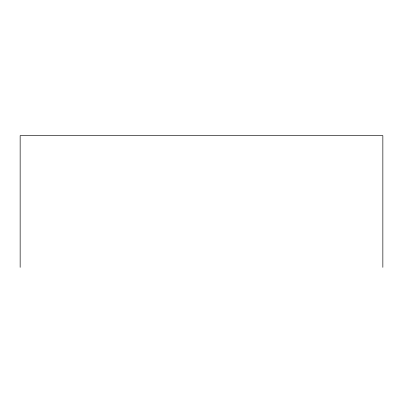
<?xml version="1.0" encoding="UTF-8"?>
<svg xmlns="http://www.w3.org/2000/svg" width="403" height="403" viewBox="0 0 403 403"><rect width="100%" height="100%" fill="white"/><g stroke="black" fill="none" stroke-linecap="round" stroke-linejoin="round"><path stroke-width="0.6" d="M382.85 267.38L382.85 135.62L20.15 135.62L20.15 267.38"/></g></svg>
